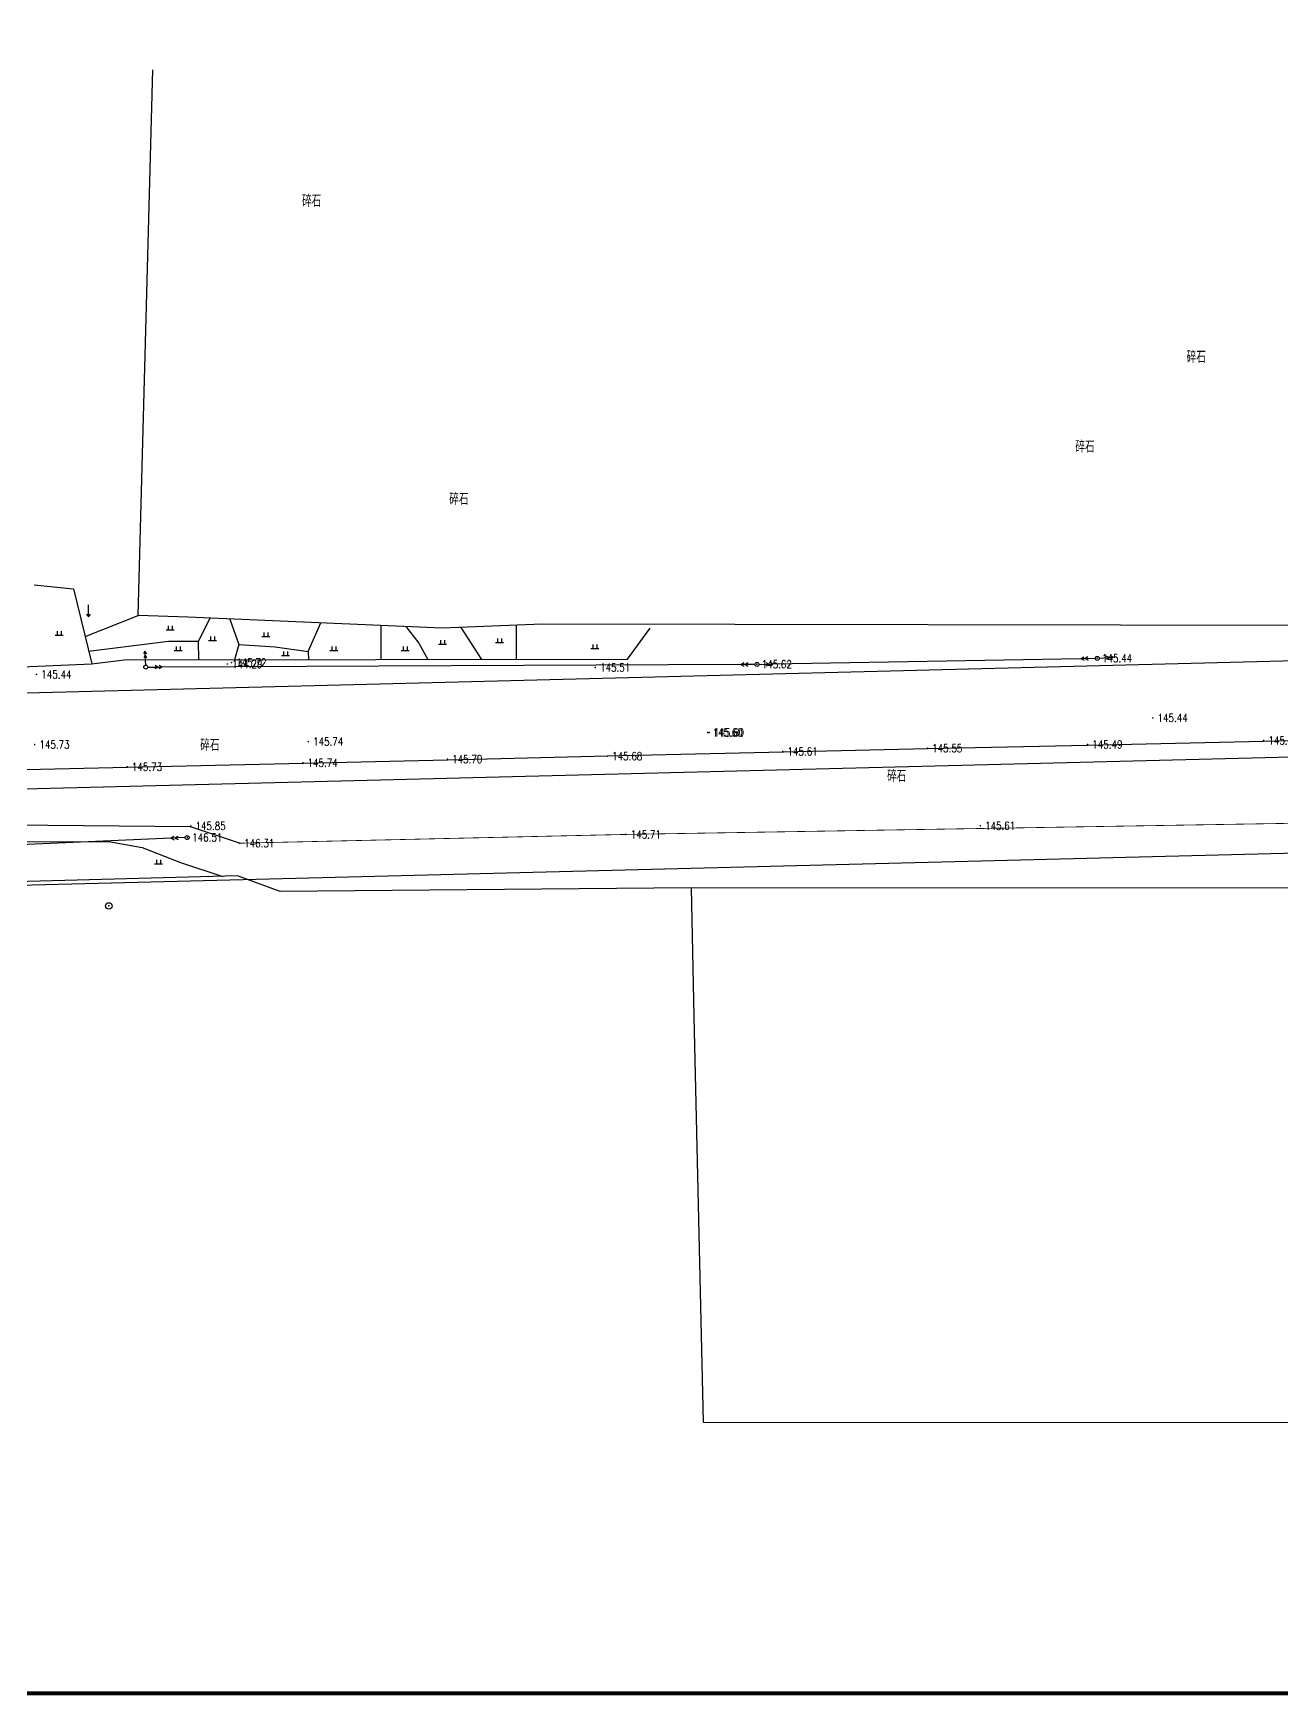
# Model space of a CAD drawing. Extents: x 529262 to 576451, y 2694391 to 2717535.
# Drawn here: x 563483.7 to 563639.7, y 2709207.2 to 2709414.9 of the extents above; entities that cross this region are included whole.
import ezdxf
from ezdxf.enums import TextEntityAlignment as Align
from ezdxf.xclip import XClip

# ---------------------------------------------------------------- set-up
doc = ezdxf.new("R2010")
doc.units = 0
doc.header["$XCLIPFRAME"] = 0
for name, color, linetype in [('DLSS', 4, 'Continuous'), ('DMTZ', 8, 'Continuous'), ('GCD', 8, 'Continuous'), ('GXYZ', 8, 'Continuous'), ('JMD', 8, 'Continuous'), ('KZD', 8, 'Continuous'), ('PP-COM', 7, 'Continuous'), ('RD-中线', 40, 'Continuous'), ('RD-红线', 7, 'Continuous'), ('ZBTZ', 8, 'Continuous'), ('污水管径标注_W10-', 202, 'Continuous')]:
    doc.layers.add(name, color=color, linetype=linetype)
doc.styles.add('HZ', font='rs.shx', dxfattribs={"width": 0.8, "bigfont": 'hztxt.shx'})
doc.linetypes.add('10421', pattern='A,2,[150,AAA.SHX,S=0.5,R=0,X=0,Y=0.5],1e-11', length=2)
doc.linetypes.add('1161', pattern='A,0,[149,AAA.SHX,S=0.15,R=0,X=0,Y=0],-1.6', length=1.6)
doc.linetypes.add('443', pattern='A,9.4,[169,AAA.SHX,S=1,R=0,X=0,Y=0.15],0.6', length=10)

# ---------------------------------------------------------------- blocks, each defined once
blk = doc.blocks.new('A$C19FD0107')
at = {"layer": 'RD-中线', "color": 8, "linetype": 'Continuous'}
blk.add_lwpolyline([(-10183.3, 15387.4), (-7663.23, 14933.29, 0.038865), (-7616.9, 14928.62), (-7590.58, 14928.02), (-7346.35, 14934.22, -0.001455), (-7345.65, 14934.24), (-7293.51, 14935.26, -0.001453), (-7292.81, 14935.27), (-7218.98, 14936.29), (-7119.65, 14938.66)], format="xyb", dxfattribs=at)
at = {"layer": 'RD-红线', "color": 8, "linetype": 'Continuous', "flags": 128}
for points in [[(-7588.79, 14940.06), (-7346.72, 14946.22)], [(-7595.17, 14915.89), (-7351.45, 14922.09), (-7346.43, 14922.22)]]:
    blk.add_lwpolyline(points, dxfattribs=at)
blk = doc.blocks.new('GC200')
at = {"linetype": 'Continuous', "const_width": 0.2, "flags": 128}
blk.add_lwpolyline([(-0.1, 0, 1), (0.1, 0, 1)], format="xyb", close=True, dxfattribs=at)
blk = doc.blocks.new('gc170')
at = {"color": 8, "linetype": 'Continuous'}
blk.add_circle((0, 0), 0.5, dxfattribs=at)
blk = doc.blocks.new('gc013a')
at = {"linetype": 'Continuous'}
blk.add_line((0.5, 0), (4, 0), dxfattribs=at)
at = {"linetype": 'Continuous', "flags": 128}
for points in [[(2.31, -0.4), (3, 0), (2.31, 0.4)], [(3.31, -0.4), (4, 0), (3.31, 0.4)]]:
    blk.add_lwpolyline(points, dxfattribs=at)
blk = doc.blocks.new('gc120')
at = {"color": 8}
for p, q in [((-0.5, 0.6), (0, 0)), ((0, 0), (0, 3)), ((0, 0), (0.5, 0.6))]:
    blk.add_line(p, q, dxfattribs=at)
blk = doc.blocks.new('TG')
at = {"layer": 'KZD', "linetype": 'Continuous'}
blk.add_circle((0, 0), 0.4, dxfattribs=at)
blk.add_point((0, 0), dxfattribs=at)
blk = doc.blocks.new('gc119')
at = {"color": 8}
for p, q in [((-1, 0), (1, 0)), ((-0.5, 1), (-0.5, 0)), ((0.5, 1), (0.5, 0))]:
    blk.add_line(p, q, dxfattribs=at)

msp = doc.modelspace()

# ---------------------------------------------------------------- linework, layer by layer
at = {"const_width": 0.5}
msp.add_lwpolyline([(563442.786, 2709779.28), (563289.883, 2709779.107), (563289.942, 2709207.494), (563821.958, 2709207.599), (563821.803, 2709279.728), (564067.53, 2709279.755), (564067.347, 2709718.358), (563442.416, 2709715.821), (563442.786, 2709779.28)], dxfattribs=at)
at = {"layer": 'DLSS', "linetype": 'Continuous', "const_width": 0.1, "flags": 128}
msp.add_lwpolyline([(563509.441, 2709313.753), (563557.732, 2709314.851), (563651.785, 2709316.423), (563654.735, 2709319.887)], dxfattribs=at)
at = {"layer": 'DMTZ', "linetype": '10421', "flags": 128}
msp.add_lwpolyline([(563404.549, 2709306.471), (563406.06, 2709311.109), (563408.462, 2709312.059), (563414.646, 2709312.146), (563466.92, 2709313.917), (563493.129, 2709313.983), (563497.304, 2709313.227), (563502.085, 2709311.352), (563507.384, 2709309.598)], dxfattribs=at)
at = {"layer": 'GXYZ', "linetype": 'Continuous'}
for p, q in [((563572.106, 2709336.077), (563499.74, 2709335.764)), ((563614.618, 2709336.805), (563576.106, 2709336.121)), ((563500.912, 2709314.374), (563455.942, 2709312.377))]:
    msp.add_line(p, q, dxfattribs=at)
at = {"layer": 'JMD', "linetype": '443', "flags": 128}
msp.add_lwpolyline([(563565.866, 2709308.165), (563514.55, 2709307.74), (563509.206, 2709309.671), (563430.611, 2709307.545), (563422.961, 2709307.17)], dxfattribs=at)
at = {"layer": 'JMD', "linetype": 'Continuous', "flags": 128}
msp.add_lwpolyline([(563567.37, 2709241.408), (563663.278, 2709241.37), (563662.137, 2709292.046), (563654.488, 2709308.13), (563565.866, 2709308.165), (563566.228, 2709292.084)], close=True, dxfattribs=at)
msp.add_lwpolyline([(563567.37, 2709241.408), (563663.278, 2709241.37), (563662.137, 2709292.046), (563654.488, 2709308.13), (563565.866, 2709308.165), (563566.228, 2709292.084)], close=True, dxfattribs=at)
at = {"layer": 'ZBTZ', "linetype": '1161', "flags": 128}
for points in [[(563643.591, 2709340.948), (563547.269, 2709341.116), (563534.77, 2709340.632), (563502.989, 2709341.988), (563496.788, 2709342.182), (563498.64, 2709410.393)], [(563483.81, 2709346.026), (563488.696, 2709345.536), (563490.987, 2709336.157)], [(563490.156, 2709339.558), (563496.788, 2709342.182)], [(563504.307, 2709339.008), (563505.791, 2709341.869)], [(563508.233, 2709341.764), (563509.361, 2709338.577), (563513.907, 2709338.293), (563518.048, 2709337.684), (563519.598, 2709341.28)], [(563457.336, 2709336.398), (563467.115, 2709336.299), (563473.748, 2709336.806), (563482.3, 2709335.809), (563490.987, 2709336.157), (563495.018, 2709336.643), (563557.927, 2709336.758), (563560.768, 2709340.615)], [(563527.097, 2709340.96), (563527.105, 2709336.702)], [(563530.237, 2709340.826), (563531.851, 2709338.732), (563532.976, 2709336.713)], [(563537.109, 2709340.723), (563539.686, 2709336.725)], [(563544.02, 2709340.991), (563544.028, 2709336.733)], [(563490.602, 2709337.733), (563500.587, 2709339.008), (563504.302, 2709339.008), (563504.307, 2709336.66)], [(563509.361, 2709338.577), (563508.838, 2709336.668)], [(563518.048, 2709337.684), (563518.049, 2709336.685)], [(563509.444, 2709313.749), (563503.319, 2709315.82), (563454.234, 2709316.244), (563413.901, 2709314.66), (563399.608, 2709312.175), (563395.383, 2709307.89), (563382.69, 2709293.677)]]:
    msp.add_lwpolyline(points, dxfattribs=at)
at = {"layer": '污水管径标注_W10-'}
msp.add_lwpolyline([(563377.888, 2709331.026), (563397.466, 2709320.991), (563415.461, 2709321.409), (563435.456, 2709321.872), (563457.45, 2709322.382), (563475.445, 2709322.8), (563495.44, 2709323.263), (563517.434, 2709323.773), (563535.429, 2709324.189), (563555.423, 2709324.65), (563577.418, 2709325.158), (563595.413, 2709325.567), (563615.408, 2709326.021), (563637.402, 2709326.521), (563655.396, 2709326.975), (563677.389, 2709327.53), (563683.772, 2709332.354)], dxfattribs=at)

# ---------------------------------------------------------------- block references
at = {"layer": 'GCD', "linetype": 'Continuous'}
ref = msp.add_blockref('GC200', (563616.615, 2709336.854, 145.44), dxfattribs=dict(at, xscale=0.5, yscale=0.5, zscale=0.5))
ref.add_attrib('height', '145.44', dxfattribs={"linetype": 'Continuous', "height": 1, "style": 'HZ', "width": 0.8}).set_placement((563617.215, 2709336.854, 145.44), align=Align.MIDDLE_LEFT)
ref = msp.add_blockref('GC200', (563484.085, 2709334.841, 145.443), dxfattribs=dict(at, xscale=0.5, yscale=0.5, zscale=0.5))
ref.add_attrib('height', '145.44', dxfattribs={"linetype": 'Continuous', "height": 1, "style": 'HZ', "width": 0.8}).set_placement((563484.685, 2709334.841, 145.443), align=Align.MIDDLE_LEFT)
ref = msp.add_blockref('GC200', (563507.938, 2709336.142, 144.29), dxfattribs=dict(at, xscale=0.5, yscale=0.5, zscale=0.5))
ref.add_attrib('height', '144.29', dxfattribs={"linetype": 'Continuous', "height": 1, "style": 'HZ', "width": 0.8}).set_placement((563508.538, 2709336.142, 144.29), align=Align.MIDDLE_LEFT)
ref = msp.add_blockref('GC200', (563508.448, 2709336.319, 145.717), dxfattribs=dict(at, xscale=0.5, yscale=0.5, zscale=0.5))
ref.add_attrib('height', '145.72', dxfattribs={"linetype": 'Continuous', "height": 1, "style": 'HZ', "width": 0.8}).set_placement((563509.048, 2709336.319, 145.717), align=Align.MIDDLE_LEFT)
ref = msp.add_blockref('GC200', (563553.898, 2709335.697, 145.508), dxfattribs=dict(at, xscale=0.5, yscale=0.5, zscale=0.5))
ref.add_attrib('height', '145.51', dxfattribs={"linetype": 'Continuous', "height": 1, "style": 'HZ', "width": 0.8}).set_placement((563554.498, 2709335.697, 145.508), align=Align.MIDDLE_LEFT)
ref = msp.add_blockref('GC200', (563574.094, 2709336.104, 145.624), dxfattribs=dict(at, xscale=0.5, yscale=0.5, zscale=0.5))
ref.add_attrib('height', '145.62', dxfattribs={"linetype": 'Continuous', "height": 1, "style": 'HZ', "width": 0.8}).set_placement((563574.694, 2709336.104, 145.624), align=Align.MIDDLE_LEFT)
ref = msp.add_blockref('GC200', (563623.558, 2709329.401, 145.444), dxfattribs=dict(at, xscale=0.5, yscale=0.5, zscale=0.5))
ref.add_attrib('height', '145.44', dxfattribs={"linetype": 'Continuous', "height": 1, "style": 'HZ', "width": 0.8}).set_placement((563624.158, 2709329.401, 145.444), align=Align.MIDDLE_LEFT)
ref = msp.add_blockref('GC200', (563518.042, 2709326.442, 145.737), dxfattribs=dict(at, xscale=0.5, yscale=0.5, zscale=0.5))
ref.add_attrib('height', '145.74', dxfattribs={"linetype": 'Continuous', "height": 1, "style": 'HZ', "width": 0.8}).set_placement((563518.642, 2709326.442, 145.737), align=Align.MIDDLE_LEFT)
ref = msp.add_blockref('GC200', (563567.957, 2709327.581, 145.598), dxfattribs=dict(at, xscale=0.5, yscale=0.5, zscale=0.5))
ref.add_attrib('height', '145.60', dxfattribs={"linetype": 'Continuous', "height": 1, "style": 'HZ', "width": 0.8}).set_placement((563568.557, 2709327.581, 145.598), align=Align.MIDDLE_LEFT)
ref = msp.add_blockref('GC200', (563568.124, 2709327.584, 145.599), dxfattribs=dict(at, xscale=0.5, yscale=0.5, zscale=0.5))
ref.add_attrib('height', '145.60', dxfattribs={"linetype": 'Continuous', "height": 1, "style": 'HZ', "width": 0.8}).set_placement((563568.724, 2709327.584, 145.599), align=Align.MIDDLE_LEFT)
ref = msp.add_blockref('GC200', (563637.403, 2709326.597, 145.23), dxfattribs=dict(at, xscale=0.5, yscale=0.5, zscale=0.5))
ref.add_attrib('height', '145.23', dxfattribs={"linetype": 'Continuous', "height": 1, "style": 'HZ', "width": 0.8}).set_placement((563638.003, 2709326.597, 145.23), align=Align.MIDDLE_LEFT)
ref = msp.add_blockref('GC200', (563483.853, 2709326.074, 145.728), dxfattribs=dict(at, xscale=0.5, yscale=0.5, zscale=0.5))
ref.add_attrib('height', '145.73', dxfattribs={"linetype": 'Continuous', "height": 1, "style": 'HZ', "width": 0.8}).set_placement((563484.453, 2709326.074, 145.728), align=Align.MIDDLE_LEFT)
ref = msp.add_blockref('GC200', (563555.407, 2709324.628, 145.68), dxfattribs=dict(at, xscale=0.5, yscale=0.5, zscale=0.5))
ref.add_attrib('height', '145.68', dxfattribs={"linetype": 'Continuous', "height": 1, "style": 'HZ', "width": 0.8}).set_placement((563556.007, 2709324.628, 145.68), align=Align.MIDDLE_LEFT)
ref = msp.add_blockref('GC200', (563577.314, 2709325.216, 145.61), dxfattribs=dict(at, xscale=0.5, yscale=0.5, zscale=0.5))
ref.add_attrib('height', '145.61', dxfattribs={"linetype": 'Continuous', "height": 1, "style": 'HZ', "width": 0.8}).set_placement((563577.914, 2709325.216, 145.61), align=Align.MIDDLE_LEFT)
ref = msp.add_blockref('GC200', (563595.393, 2709325.625, 145.55), dxfattribs=dict(at, xscale=0.5, yscale=0.5, zscale=0.5))
ref.add_attrib('height', '145.55', dxfattribs={"linetype": 'Continuous', "height": 1, "style": 'HZ', "width": 0.8}).set_placement((563595.993, 2709325.625, 145.55), align=Align.MIDDLE_LEFT)
ref = msp.add_blockref('GC200', (563615.402, 2709326.095, 145.49), dxfattribs=dict(at, xscale=0.5, yscale=0.5, zscale=0.5))
ref.add_attrib('height', '145.49', dxfattribs={"linetype": 'Continuous', "height": 1, "style": 'HZ', "width": 0.8}).set_placement((563616.002, 2709326.095, 145.49), align=Align.MIDDLE_LEFT)
ref = msp.add_blockref('GC200', (563495.409, 2709323.297, 145.73), dxfattribs=dict(at, xscale=0.5, yscale=0.5, zscale=0.5))
ref.add_attrib('height', '145.73', dxfattribs={"linetype": 'Continuous', "height": 1, "style": 'HZ', "width": 0.8}).set_placement((563496.009, 2709323.297, 145.73), align=Align.MIDDLE_LEFT)
ref = msp.add_blockref('GC200', (563517.35, 2709323.805, 145.74), dxfattribs=dict(at, xscale=0.5, yscale=0.5, zscale=0.5))
ref.add_attrib('height', '145.74', dxfattribs={"linetype": 'Continuous', "height": 1, "style": 'HZ', "width": 0.8}).set_placement((563517.95, 2709323.805, 145.74), align=Align.MIDDLE_LEFT)
ref = msp.add_blockref('GC200', (563535.42, 2709324.261, 145.7), dxfattribs=dict(at, xscale=0.5, yscale=0.5, zscale=0.5))
ref.add_attrib('height', '145.70', dxfattribs={"linetype": 'Continuous', "height": 1, "style": 'HZ', "width": 0.8}).set_placement((563536.02, 2709324.261, 145.7), align=Align.MIDDLE_LEFT)
ref = msp.add_blockref('GC200', (563502.932, 2709314.471, 146.507), dxfattribs=dict(at, xscale=0.5, yscale=0.5, zscale=0.5))
ref.add_attrib('height', '146.51', dxfattribs={"linetype": 'Continuous', "height": 1, "style": 'HZ', "width": 0.8}).set_placement((563503.532, 2709314.471, 146.507), align=Align.MIDDLE_LEFT)
ref = msp.add_blockref('GC200', (563503.356, 2709315.906, 145.845), dxfattribs=dict(at, xscale=0.5, yscale=0.5, zscale=0.5))
ref.add_attrib('height', '145.85', dxfattribs={"linetype": 'Continuous', "height": 1, "style": 'HZ', "width": 0.8}).set_placement((563503.956, 2709315.906, 145.845), align=Align.MIDDLE_LEFT)
ref = msp.add_blockref('GC200', (563557.728, 2709314.854, 145.711), dxfattribs=dict(at, xscale=0.5, yscale=0.5, zscale=0.5))
ref.add_attrib('height', '145.71', dxfattribs={"linetype": 'Continuous', "height": 1, "style": 'HZ', "width": 0.8}).set_placement((563558.328, 2709314.854, 145.711), align=Align.MIDDLE_LEFT)
ref = msp.add_blockref('GC200', (563602.003, 2709315.931, 145.605), dxfattribs=dict(at, xscale=0.5, yscale=0.5, zscale=0.5))
ref.add_attrib('height', '145.61', dxfattribs={"linetype": 'Continuous', "height": 1, "style": 'HZ', "width": 0.8}).set_placement((563602.603, 2709315.931, 145.605), align=Align.MIDDLE_LEFT)
ref = msp.add_blockref('GC200', (563509.437, 2709313.756, 146.308), dxfattribs=dict(at, xscale=0.5, yscale=0.5, zscale=0.5))
ref.add_attrib('height', '146.31', dxfattribs={"linetype": 'Continuous', "height": 1, "style": 'HZ', "width": 0.8}).set_placement((563510.037, 2709313.756, 146.308), align=Align.MIDDLE_LEFT)
at = {"layer": 'GXYZ', "linetype": 'Continuous'}
for p, xscale, yscale, rotation in [((563497.74, 2709335.756), 0.4999999999387428, 0.4999999999387428, 92.9878003931368), ((563497.74, 2709335.756), 0.4999999999910756, 0.4999999999910756, 0.247699236014477), ((563574.106, 2709336.086), 0.4999999999910756, 0.4999999999910756, 180.2476992360145), ((563574.106, 2709336.086), 0.4999999999469144, 0.4999999999469144, 1.017590478617164), ((563616.618, 2709336.841), 0.4999999999469144, 0.4999999999469144, 181.0175904786172), ((563616.618, 2709336.841), 0.5000000000758927, 0.5000000000758927, 4.660886704853421), ((563502.91, 2709314.463), 0.4999999999577014, 0.4999999999577014, 182.5419291406697)]:
    msp.add_blockref('gc013a', p, dxfattribs=dict(at, xscale=xscale, yscale=yscale, rotation=rotation))
at = {"layer": 'GXYZ', "linetype": 'Continuous', "xscale": 0.5, "yscale": 0.5}
for p in [(563497.74, 2709335.756), (563574.106, 2709336.086), (563616.618, 2709336.841), (563502.91, 2709314.463)]:
    msp.add_blockref('gc170', p, dxfattribs=at)
at = {"layer": 'KZD', "linetype": 'Continuous'}
msp.add_blockref('TG', (563493.121, 2709305.916, 147.54), dxfattribs=at)
at = {"layer": 'PP-COM'}
ref = msp.add_blockref('A$C19FD0107', (570997.993, 2694390.603), dxfattribs=at)
XClip(ref).set_block_clipping_path([(-9366.4383134884, 14428.6043910822), (-3328.4480743363, 17452.7484863754)])
at = {"layer": 'ZBTZ', "linetype": 'Continuous', "xscale": 0.5, "yscale": 0.5}
for name, p in [('gc120', (563490.584, 2709342.054)), ('gc119', (563486.919, 2709339.749)), ('gc119', (563500.782, 2709340.396)), ('gc119', (563506.054, 2709339.078)), ('gc119', (563512.748, 2709339.586)), ('gc119', (563501.802, 2709337.846)), ('gc119', (563515.214, 2709337.206)), ('gc119', (563521.251, 2709337.844)), ('gc119', (563530.155, 2709337.845)), ('gc119', (563534.832, 2709338.61)), ('gc119', (563541.933, 2709338.822)), ('gc119', (563553.846, 2709338.065)), ('gc119', (563499.31, 2709311.189))]:
    msp.add_blockref(name, p, dxfattribs=at)

# ---------------------------------------------------------------- texts
at = {"layer": 'DLSS', "color": 8, "linetype": 'Continuous', "style": 'HZ', "width": 0.8}
for p in [(563518.46, 2709394.074), (563628.986, 2709374.579), (563615.086, 2709363.375), (563536.859, 2709356.826), (563505.745, 2709326.089), (563591.563, 2709322.218)]:
    msp.add_text('碎石', height=1.5, dxfattribs=at).set_placement(p, align=Align.MIDDLE)

doc.saveas('drawing.dxf')
